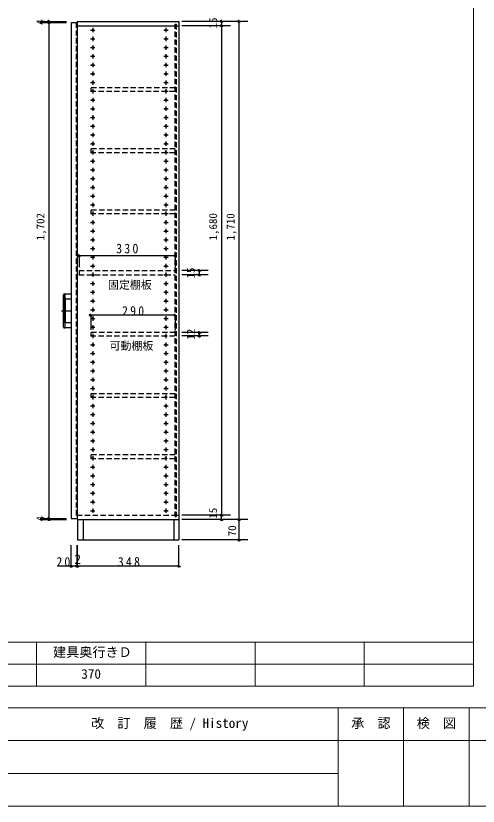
# Model space of a CAD drawing. Units: millimetres on the paper, enlarged 5 times, with parts at other scales. Extents: x -1044 to 931, y -502 to 889.
# Drawn here: x -393 to 136, y -502 to 402 of the extents above; entities that cross this region are included whole.
import ezdxf
from ezdxf.enums import TextEntityAlignment as Align

# ---------------------------------------------------------------- set-up
doc = ezdxf.new("R2010")
doc.units = ezdxf.units.MM
doc.header["$LTSCALE"] = 5
doc.header["$PDMODE"] = 32
doc.header["$PDSIZE"] = 2.5
doc.linetypes.add('CHAIN1', pattern=[8, 5, -1, 1, -1])
doc.linetypes.add('DASHED1', pattern=[1.8, 1.2, -0.6])
doc.layers.add('0-0_0', color=7, linetype='Continuous', lineweight=18)
doc.layers.add('1-0_H-SYM', color=7, linetype='DASHED1')
doc.styles.add('ＭＳ ゴシック', font='')
doc.styles.get('ＭＳ ゴシック').set_extended_font_data('MS Gothic')

msp = doc.modelspace()

# ---------------------------------------------------------------- linework, layer by layer
at = {"layer": '0-0_0'}
for p, q in [((131.044, 864.147), (131.044, -364.603)), ((-1018.956, -314.603), (131.044, -314.603)), ((-368.956, -314.603), (-368.956, -364.603)), ((-243.956, -314.603), (-243.956, -364.603)), ((-118.956, -314.603), (-118.956, -364.603)), ((6.044, -314.603), (6.044, -364.603)), ((-1018.956, -339.603), (131.044, -339.603)), ((-1018.956, -364.603), (131.044, -364.603)), ((-1043.956, -389.603), (931.044, -389.603)), ((-23.956, -389.603), (-23.956, -502.103)), ((51.044, -389.603), (51.044, -502.103)), ((126.044, -389.603), (126.044, -502.103)), ((931.044, -427.103), (-643.956, -427.103)), ((-23.956, -464.603), (-643.956, -464.603)), ((931.044, -502.103), (-1043.956, -502.103))]:
    msp.add_line(p, q, dxfattribs=at)
at = {"layer": '1-0_H-SYM', "color": 4, "linetype": 'Continuous'}
for p, q in [((-364.649, 395.874), (-334.649, 395.874)), ((-364.649, 394.541), (-334.649, 394.541)), ((-354.649, 394.541), (-354.649, 395.874)), ((-354.649, -172.793), (-354.649, 394.541)), ((-127.181, 395.874), (-202.649, 395.874)), ((-147.181, 390.874), (-202.649, 390.874)), ((-157.181, 395.874), (-157.181, -169.126)), ((-137.181, -197.459), (-137.181, 395.874)), ((-320.315, 127.814), (-210.315, 127.814)), ((-320.315, 127.814), (-320.315, 114.436)), ((-210.315, 127.814), (-210.315, 114.436)), ((-172.649, 110.874), (-202.649, 110.874)), ((-182.649, 105.874), (-182.649, 110.874)), ((-172.649, 105.874), (-202.649, 105.874)), ((-210.315, 59.723), (-306.982, 59.723)), ((-306.982, 59.723), (-306.982, 42.792)), ((-210.315, 59.723), (-210.315, 42.792)), ((-172.649, 39.874), (-202.649, 39.874)), ((-182.649, 35.874), (-182.649, 39.874)), ((-172.649, 35.874), (-202.649, 35.874)), ((-147.181, -169.126), (-202.649, -169.126)), ((-157.181, -174.126), (-157.181, -169.126)), ((-364.649, -172.793), (-334.649, -172.793)), ((-364.649, -174.126), (-334.649, -174.126)), ((-354.649, -174.126), (-354.649, -172.793)), ((-127.181, -174.126), (-202.649, -174.126)), ((-127.181, -197.459), (-202.649, -197.459)), ((-329.315, -227.353), (-329.315, -203.524)), ((-322.649, -227.353), (-322.649, -203.524)), ((-321.982, -227.353), (-321.982, -203.524)), ((-321.982, -227.353), (-321.982, -203.524)), ((-205.982, -227.353), (-205.982, -203.524)), ((-322.649, -227.353), (-344.562, -227.353)), ((-321.982, -227.353), (-322.649, -227.353)), ((-205.982, -227.353), (-321.982, -227.353))]:
    msp.add_line(p, q, dxfattribs=at)
at = {"layer": '1-0_H-SYM', "linetype": 'Continuous'}
for p, q in [((-329.315, 394.541), (-329.315, -172.793)), ((-329.315, 394.541), (-323.649, 394.541)), ((-322.649, 395.874), (-322.649, -174.126)), ((-322.649, 390.874), (-205.982, 390.874)), ((-336.982, 84.041), (-336.482, 84.041)), ((-336.482, 83.874), (-336.482, 84.041)), ((-336.482, 78.207), (-336.482, 83.874)), ((-336.482, 83.874), (-336.315, 83.874)), ((-336.315, 84.041), (-329.315, 84.041)), ((-336.315, 78.207), (-336.315, 84.041)), ((-336.482, 50.874), (-336.482, 78.207)), ((-336.482, 78.207), (-329.315, 78.207)), ((-335.982, 50.874), (-335.982, 78.207)), ((-329.315, 50.874), (-336.482, 50.874)), ((-336.315, 45.041), (-336.315, 50.874)), ((-336.482, 45.041), (-336.982, 45.041)), ((-336.482, 45.207), (-336.315, 45.207)), ((-329.315, 45.041), (-336.315, 45.041)), ((-329.315, -172.793), (-323.649, -172.793)), ((-322.649, -174.126), (-205.982, -174.126)), ((-315.315, -197.459), (-315.315, -174.126)), ((-211.649, -197.459), (-211.649, -174.126)), ((-205.982, -174.072), (-205.982, -197.459)), ((-321.982, -197.459), (-205.982, -197.459))]:
    msp.add_line(p, q, dxfattribs=at)
at = {"layer": '1-0_H-SYM'}
for p, q in [((-323.649, 394.541), (-323.649, -172.793)), ((-210.315, 392.541), (-209.315, 392.541)), ((-210.315, -170.793), (-210.315, 392.541)), ((-209.315, 392.541), (-209.315, -170.793)), ((-307.149, 385.874), (-302.149, 385.874)), ((-304.649, 388.374), (-304.649, 383.374)), ((-223.482, 385.874), (-218.482, 385.874)), ((-220.982, 388.374), (-220.982, 383.374)), ((-307.149, 375.874), (-302.149, 375.874)), ((-304.649, 378.374), (-304.649, 373.374)), ((-223.482, 375.874), (-218.482, 375.874)), ((-220.982, 378.374), (-220.982, 373.374)), ((-307.149, 365.874), (-302.149, 365.874)), ((-304.649, 368.374), (-304.649, 363.374)), ((-223.482, 365.874), (-218.482, 365.874)), ((-220.982, 368.374), (-220.982, 363.374)), ((-307.149, 355.874), (-302.149, 355.874)), ((-304.649, 358.374), (-304.649, 353.374)), ((-223.482, 355.874), (-218.482, 355.874)), ((-220.982, 358.374), (-220.982, 353.374)), ((-307.149, 345.874), (-302.149, 345.874)), ((-304.649, 348.374), (-304.649, 343.374)), ((-223.482, 345.874), (-218.482, 345.874)), ((-220.982, 348.374), (-220.982, 343.374)), ((-307.149, 335.874), (-302.149, 335.874)), ((-304.649, 338.374), (-304.649, 333.374)), ((-223.482, 335.874), (-218.482, 335.874)), ((-220.982, 338.374), (-220.982, 333.374)), ((-307.149, 325.874), (-302.149, 325.874)), ((-304.649, 328.374), (-304.649, 323.374)), ((-223.482, 325.874), (-218.482, 325.874)), ((-220.982, 328.374), (-220.982, 323.374)), ((-210.315, 319.874), (-306.982, 319.874)), ((-304.649, 318.374), (-304.649, 313.374)), ((-220.982, 318.374), (-220.982, 313.374)), ((-307.149, 315.874), (-302.149, 315.874)), ((-304.649, 308.374), (-304.649, 303.374)), ((-223.482, 315.874), (-218.482, 315.874)), ((-220.982, 308.374), (-220.982, 303.374)), ((-307.149, 305.874), (-302.149, 305.874)), ((-223.482, 305.874), (-218.482, 305.874)), ((-307.149, 295.874), (-302.149, 295.874)), ((-304.649, 298.374), (-304.649, 293.374)), ((-223.482, 295.874), (-218.482, 295.874)), ((-220.982, 298.374), (-220.982, 293.374)), ((-307.149, 285.874), (-302.149, 285.874)), ((-304.649, 288.374), (-304.649, 283.374)), ((-223.482, 285.874), (-218.482, 285.874)), ((-220.982, 288.374), (-220.982, 283.374)), ((-307.149, 275.874), (-302.149, 275.874)), ((-304.649, 278.374), (-304.649, 273.374)), ((-223.482, 275.874), (-218.482, 275.874)), ((-220.982, 278.374), (-220.982, 273.374)), ((-307.149, 265.874), (-302.149, 265.874)), ((-304.649, 268.374), (-304.649, 263.374)), ((-223.482, 265.874), (-218.482, 265.874)), ((-220.982, 268.374), (-220.982, 263.374)), ((-307.149, 255.874), (-302.149, 255.874)), ((-304.649, 258.374), (-304.649, 253.374)), ((-223.482, 255.874), (-218.482, 255.874)), ((-220.982, 258.374), (-220.982, 253.374)), ((-307.149, 245.874), (-302.149, 245.874)), ((-210.315, 249.874), (-306.982, 249.874)), ((-304.649, 248.374), (-304.649, 243.374)), ((-223.482, 245.874), (-218.482, 245.874)), ((-220.982, 248.374), (-220.982, 243.374)), ((-307.149, 235.874), (-302.149, 235.874)), ((-304.649, 238.374), (-304.649, 233.374)), ((-223.482, 235.874), (-218.482, 235.874)), ((-220.982, 238.374), (-220.982, 233.374)), ((-304.649, 228.374), (-304.649, 223.374)), ((-220.982, 228.374), (-220.982, 223.374)), ((-307.149, 225.874), (-302.149, 225.874)), ((-304.649, 218.374), (-304.649, 213.374)), ((-223.482, 225.874), (-218.482, 225.874)), ((-220.982, 218.374), (-220.982, 213.374)), ((-307.149, 215.874), (-302.149, 215.874)), ((-304.649, 208.374), (-304.649, 203.374)), ((-223.482, 215.874), (-218.482, 215.874)), ((-220.982, 208.374), (-220.982, 203.374)), ((-307.149, 205.874), (-302.149, 205.874)), ((-223.482, 205.874), (-218.482, 205.874)), ((-307.149, 195.874), (-302.149, 195.874)), ((-304.649, 198.374), (-304.649, 193.374)), ((-223.482, 195.874), (-218.482, 195.874)), ((-220.982, 198.374), (-220.982, 193.374)), ((-307.149, 185.874), (-302.149, 185.874)), ((-304.649, 188.374), (-304.649, 183.374)), ((-223.482, 185.874), (-218.482, 185.874)), ((-220.982, 188.374), (-220.982, 183.374)), ((-307.149, 175.874), (-302.149, 175.874)), ((-210.315, 179.874), (-306.982, 179.874)), ((-304.649, 178.374), (-304.649, 173.374)), ((-223.482, 175.874), (-218.482, 175.874)), ((-220.982, 178.374), (-220.982, 173.374)), ((-307.149, 165.874), (-302.149, 165.874)), ((-304.649, 168.374), (-304.649, 163.374)), ((-223.482, 165.874), (-218.482, 165.874)), ((-220.982, 168.374), (-220.982, 163.374)), ((-307.149, 155.874), (-302.149, 155.874)), ((-304.649, 158.374), (-304.649, 153.374)), ((-223.482, 155.874), (-218.482, 155.874)), ((-220.982, 158.374), (-220.982, 153.374)), ((-307.149, 145.874), (-302.149, 145.874)), ((-304.649, 148.374), (-304.649, 143.374)), ((-223.482, 145.874), (-218.482, 145.874)), ((-220.982, 148.374), (-220.982, 143.374)), ((-307.149, 135.874), (-302.149, 135.874)), ((-304.649, 138.374), (-304.649, 133.374)), ((-223.482, 135.874), (-218.482, 135.874)), ((-220.982, 138.374), (-220.982, 133.374)), ((-304.649, 128.374), (-304.649, 123.374)), ((-220.982, 128.374), (-220.982, 123.374)), ((-307.149, 125.874), (-302.149, 125.874)), ((-304.649, 118.374), (-304.649, 113.374)), ((-223.482, 125.874), (-218.482, 125.874)), ((-220.982, 118.374), (-220.982, 113.374)), ((-320.315, 110.874), (-210.315, 110.874)), ((-320.315, 110.874), (-320.315, 105.874)), ((-307.149, 115.874), (-302.149, 115.874)), ((-223.482, 115.874), (-218.482, 115.874)), ((-320.482, 105.874), (-302.149, 105.874)), ((-320.315, 105.874), (-210.315, 105.874)), ((-304.649, 108.374), (-304.649, 103.374)), ((-223.482, 105.874), (-218.482, 105.874)), ((-220.982, 108.374), (-220.982, 103.374)), ((-307.149, 95.874), (-302.149, 95.874)), ((-304.649, 98.374), (-304.649, 93.374)), ((-223.482, 95.874), (-218.482, 95.874)), ((-220.982, 98.374), (-220.982, 93.374)), ((-307.149, 85.874), (-302.149, 85.874)), ((-304.649, 88.374), (-304.649, 83.374)), ((-223.482, 85.874), (-218.482, 85.874)), ((-220.982, 88.374), (-220.982, 83.374)), ((-307.149, 75.874), (-302.149, 75.874)), ((-304.649, 78.374), (-304.649, 73.374)), ((-223.482, 75.874), (-218.482, 75.874)), ((-220.982, 78.374), (-220.982, 73.374)), ((-307.149, 65.874), (-302.149, 65.874)), ((-304.649, 68.374), (-304.649, 63.374)), ((-223.482, 65.874), (-218.482, 65.874)), ((-220.982, 68.374), (-220.982, 63.374)), ((-307.149, 55.874), (-302.149, 55.874)), ((-304.649, 58.374), (-304.649, 53.374)), ((-223.482, 55.874), (-218.482, 55.874)), ((-220.982, 58.374), (-220.982, 53.374)), ((-307.149, 45.874), (-302.149, 45.874)), ((-304.649, 48.374), (-304.649, 43.374)), ((-223.482, 45.874), (-218.482, 45.874)), ((-220.982, 48.374), (-220.982, 43.374)), ((-210.315, 39.874), (-306.982, 39.874)), ((-304.649, 38.374), (-304.649, 33.374)), ((-220.982, 38.374), (-220.982, 33.374)), ((-304.649, 28.374), (-304.649, 23.374)), ((-220.982, 28.374), (-220.982, 23.374)), ((-307.149, 25.874), (-302.149, 25.874)), ((-304.649, 18.374), (-304.649, 13.374)), ((-223.482, 25.874), (-218.482, 25.874)), ((-220.982, 18.374), (-220.982, 13.374)), ((-307.149, 15.874), (-302.149, 15.874)), ((-223.482, 15.874), (-218.482, 15.874)), ((-307.149, 5.874), (-302.149, 5.874)), ((-304.649, 8.374), (-304.649, 3.374)), ((-223.482, 5.874), (-218.482, 5.874)), ((-220.982, 8.374), (-220.982, 3.374)), ((-307.149, -4.126), (-302.149, -4.126)), ((-304.649, -1.626), (-304.649, -6.626)), ((-223.482, -4.126), (-218.482, -4.126)), ((-220.982, -1.626), (-220.982, -6.626)), ((-307.149, -14.126), (-302.149, -14.126)), ((-304.649, -11.626), (-304.649, -16.626)), ((-223.482, -14.126), (-218.482, -14.126)), ((-220.982, -11.626), (-220.982, -16.626)), ((-307.149, -24.126), (-302.149, -24.126)), ((-304.649, -21.626), (-304.649, -26.626)), ((-223.482, -24.126), (-218.482, -24.126)), ((-220.982, -21.626), (-220.982, -26.626)), ((-306.982, -30.126), (-306.982, -34.126)), ((-210.315, -30.126), (-306.982, -30.126)), ((-306.982, -34.126), (-210.315, -34.126)), ((-304.649, -31.626), (-304.649, -36.626)), ((-220.982, -31.626), (-220.982, -36.626)), ((-307.149, -44.126), (-302.149, -44.126)), ((-304.649, -41.626), (-304.649, -46.626)), ((-223.482, -44.126), (-218.482, -44.126)), ((-220.982, -41.626), (-220.982, -46.626)), ((-307.149, -54.126), (-302.149, -54.126)), ((-304.649, -51.626), (-304.649, -56.626)), ((-223.482, -54.126), (-218.482, -54.126)), ((-220.982, -51.626), (-220.982, -56.626)), ((-304.649, -61.626), (-304.649, -66.626)), ((-220.982, -61.626), (-220.982, -66.626)), ((-307.149, -64.126), (-302.149, -64.126)), ((-304.649, -71.626), (-304.649, -76.626)), ((-223.482, -64.126), (-218.482, -64.126)), ((-220.982, -71.626), (-220.982, -76.626)), ((-307.149, -74.126), (-302.149, -74.126)), ((-223.482, -74.126), (-218.482, -74.126)), ((-307.149, -84.126), (-302.149, -84.126)), ((-304.649, -81.626), (-304.649, -86.626)), ((-223.482, -84.126), (-218.482, -84.126)), ((-220.982, -81.626), (-220.982, -86.626)), ((-307.149, -94.126), (-302.149, -94.126)), ((-304.649, -91.626), (-304.649, -96.626)), ((-223.482, -94.126), (-218.482, -94.126)), ((-220.982, -91.626), (-220.982, -96.626)), ((-306.982, -100.126), (-306.982, -104.126)), ((-210.315, -100.126), (-306.982, -100.126)), ((-306.982, -104.126), (-210.315, -104.126)), ((-304.649, -101.626), (-304.649, -106.626)), ((-220.982, -101.626), (-220.982, -106.626)), ((-307.149, -114.126), (-302.149, -114.126)), ((-304.649, -111.626), (-304.649, -116.626)), ((-223.482, -114.126), (-218.482, -114.126)), ((-220.982, -111.626), (-220.982, -116.626)), ((-307.149, -124.126), (-302.149, -124.126)), ((-304.649, -121.626), (-304.649, -126.626)), ((-223.482, -124.126), (-218.482, -124.126)), ((-220.982, -121.626), (-220.982, -126.626)), ((-307.149, -134.126), (-302.149, -134.126)), ((-304.649, -131.626), (-304.649, -136.626)), ((-223.482, -134.126), (-218.482, -134.126)), ((-220.982, -131.626), (-220.982, -136.626)), ((-307.149, -144.126), (-302.149, -144.126)), ((-304.649, -141.626), (-304.649, -146.626)), ((-223.482, -144.126), (-218.482, -144.126)), ((-220.982, -141.626), (-220.982, -146.626)), ((-304.649, -151.626), (-304.649, -156.626)), ((-220.982, -151.626), (-220.982, -156.626)), ((-307.149, -154.126), (-302.149, -154.126)), ((-304.649, -161.626), (-304.649, -166.626)), ((-223.482, -154.126), (-218.482, -154.126)), ((-220.982, -161.626), (-220.982, -166.626)), ((-322.649, -169.126), (-210.315, -169.126)), ((-307.149, -164.126), (-302.149, -164.126)), ((-223.482, -164.126), (-218.482, -164.126)), ((-210.315, -170.793), (-209.315, -170.793)), ((-209.315, -169.126), (-205.982, -169.126))]:
    msp.add_line(p, q, dxfattribs=at)
at = {"layer": '1-0_H-SYM', "color": 4, "linetype": 'CHAIN1'}
msp.add_line((-340.466, 64.541), (-329.315, 64.541), dxfattribs=at)
at = {"layer": '1-0_H-SYM', "linetype": 'Continuous'}
for points in [[(-322.649, 395.874), (-205.982, 395.874), (-205.982, -174.072)], [(-338.149, 46.207), (-338.149, 78.374), (-338.149, 82.874)], [(-336.482, 50.874), (-336.482, 45.207), (-336.482, 45.041)], [(-321.982, -174.126), (-321.982, -197.459), (-205.982, -197.459)]]:
    msp.add_lwpolyline(points, dxfattribs=at)
at = {"layer": '1-0_H-SYM'}
for points in [[(-306.982, 319.874), (-306.982, 315.874), (-210.315, 315.874)], [(-306.982, 249.874), (-306.982, 245.874), (-210.315, 245.874)], [(-306.982, 179.874), (-306.982, 175.874), (-210.315, 175.874)], [(-306.982, 39.874), (-306.982, 35.874), (-210.315, 35.874)]]:
    msp.add_lwpolyline(points, dxfattribs=at)
for centre in [(-304.649, 385.874), (-220.982, 385.874), (-304.649, 375.874), (-220.982, 375.874), (-304.649, 365.874), (-220.982, 365.874), (-304.649, 355.874), (-220.982, 355.874), (-304.649, 345.874), (-220.982, 345.874), (-304.649, 335.874), (-220.982, 335.874), (-304.649, 325.874), (-220.982, 325.874), (-304.649, 315.874), (-220.982, 315.874), (-304.649, 305.874), (-220.982, 305.874), (-304.649, 295.874), (-220.982, 295.874), (-304.649, 285.874), (-220.982, 285.874), (-304.649, 275.874), (-220.982, 275.874), (-304.649, 265.874), (-220.982, 265.874), (-304.649, 255.874), (-220.982, 255.874), (-304.649, 245.874), (-220.982, 245.874), (-304.649, 235.874), (-220.982, 235.874), (-304.649, 225.874), (-220.982, 225.874), (-304.649, 215.874), (-220.982, 215.874), (-304.649, 205.874), (-220.982, 205.874), (-304.649, 195.874), (-220.982, 195.874), (-304.649, 185.874), (-220.982, 185.874), (-304.649, 175.874), (-220.982, 175.874), (-304.649, 165.874), (-220.982, 165.874), (-304.649, 155.874), (-220.982, 155.874), (-304.649, 145.874), (-220.982, 145.874), (-304.649, 135.874), (-220.982, 135.874), (-304.649, 125.874), (-220.982, 125.874), (-304.649, 115.874), (-220.982, 115.874), (-304.649, 105.874), (-220.982, 105.874), (-304.649, 95.874), (-220.982, 95.874), (-304.649, 85.874), (-220.982, 85.874), (-304.649, 75.874), (-220.982, 75.874), (-304.649, 65.874), (-220.982, 65.874), (-304.649, 55.874), (-220.982, 55.874), (-304.649, 45.874), (-220.982, 45.874), (-304.649, 35.874), (-220.982, 35.874), (-304.649, 25.874), (-220.982, 25.874), (-304.649, 15.874), (-220.982, 15.874), (-304.649, 5.874), (-220.982, 5.874), (-304.649, -4.126), (-220.982, -4.126), (-304.649, -14.126), (-220.982, -14.126), (-304.649, -24.126), (-220.982, -24.126), (-304.649, -34.126), (-220.982, -34.126), (-304.649, -44.126), (-220.982, -44.126), (-304.649, -54.126), (-220.982, -54.126), (-304.649, -64.126), (-220.982, -64.126), (-304.649, -74.126), (-220.982, -74.126), (-304.649, -84.126), (-220.982, -84.126), (-304.649, -94.126), (-220.982, -94.126), (-304.649, -104.126), (-220.982, -104.126), (-304.649, -114.126), (-220.982, -114.126), (-304.649, -124.126), (-220.982, -124.126), (-304.649, -134.126), (-220.982, -134.126), (-304.649, -144.126), (-220.982, -144.126), (-304.649, -154.126), (-220.982, -154.126), (-304.649, -164.126), (-220.982, -164.126)]:
    msp.add_circle(centre, 0.833, dxfattribs=at)
at = {"layer": '1-0_H-SYM', "linetype": 'Continuous'}
for centre, start, end in [((-336.982, 82.874), 90, 180), ((-336.982, 46.207), 180, 270)]:
    msp.add_arc(centre, 1.167, start, end, dxfattribs=at)
at = {"layer": '1-0_H-SYM', "color": 4}
for p in [(-354.649, 395.874), (-354.649, 394.541), (-157.181, 395.874), (-157.181, 390.874), (-137.181, 395.874), (-320.315, 127.814), (-210.315, 127.814), (-182.649, 110.874), (-182.649, 105.874), (-306.982, 59.723), (-210.315, 59.723), (-182.649, 39.874), (-182.649, 35.874), (-354.649, -172.793), (-157.181, -169.126), (-354.649, -174.126), (-157.181, -174.126), (-137.181, -174.126), (-137.181, -197.459), (-329.315, -227.353), (-322.649, -227.353), (-321.982, -227.353), (-205.982, -227.353)]:
    msp.add_point(p, dxfattribs=at)

# ---------------------------------------------------------------- texts
at = {"layer": '0-0_0', "style": 'ＭＳ ゴシック'}
for s, p in [('建具奥行きＤ', (-350.082, -334.604)), ('370', (-317.706, -359.603)), ('改\u3000訂\u3000履\u3000歴 / History', (-306.456, -415.853)), ('承\u3000認', (-8.956, -415.853)), ('検\u3000図', (66.044, -415.853))]:
    msp.add_text(s, height=11, dxfattribs=at).set_placement(p, align=Align.BOTTOM_LEFT)
at = {"layer": '1-0_H-SYM', "style": 'ＭＳ ゴシック'}
for s, p in [('15', (-159.606, 387.813)), ('4', (-357.149, 391.881)), ('1,702', (-357.149, 145.421)), ('1,680', (-159.632, 145.256)), ('1,710', (-139.681, 145.085)), ('15', (-185.149, 101.624)), ('12', (-185.149, 31.624)), ('15', (-159.681, -173.131)), ('4', (-357.149, -176.215)), ('70', (-137.837, -193.303))]:
    msp.add_text(s, height=9.164, rotation=90, dxfattribs=at).set_placement(p, align=Align.BOTTOM_LEFT)
for s, height, p in [('固定棚板', 9.164, (-287.178, 86.999)), ('可動棚板', 9.164, (-285.342, 17.292)), ('2', 11, (-325.565, -228.186))]:
    msp.add_text(s, height=height, dxfattribs=at).set_placement(p, align=Align.BOTTOM_LEFT)
at = {"layer": '1-0_H-SYM', "char_height": 11, "attachment_point": 7, "style": 'ＭＳ ゴシック'}
for s, insert in [('\\T1.38;\\W0.9;330', (-277.815, 130.314)), ('\\T1.38;\\W0.9;290', (-271.149, 58.89)), ('\\T1.36;\\W0.9;20', (-346.237, -228.186)), ('\\T1.38;\\W0.9;348', (-275.982, -228.186))]:
    msp.add_mtext(s, dxfattribs=dict(at, insert=insert))

doc.saveas('drawing.dxf')
